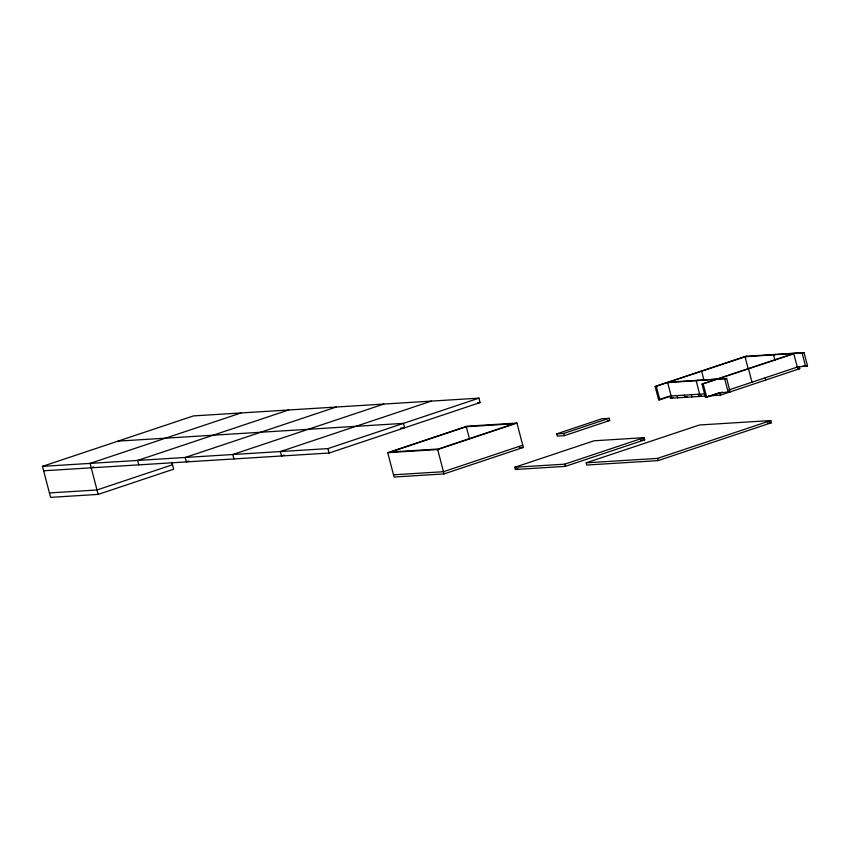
<?xml version="1.0" encoding="UTF-8"?>
<svg xmlns="http://www.w3.org/2000/svg" width="850" height="850" viewBox="0 0 850 850"><rect width="100%" height="100%" fill="white"/><g stroke="black" fill="none" stroke-linecap="round" stroke-linejoin="round"><path stroke-width="1.27" d="M171.859 462.294L173.644 469.179L98.154 494.402L50.575 497.367L42.5 466.353L193.502 415.905L478.933 398.151L480.08 402.581L329.088 453.029L43.658 470.783M241.071 412.951L90.068 463.388L98.154 494.402M91.226 467.819L93.744 466.979M288.639 409.987L137.647 460.434L138.794 464.865M336.217 407.033L185.215 457.47L186.373 461.901L188.891 461.061M172.497 464.748L96.996 489.972L49.428 492.936M383.786 404.069L232.783 454.516L233.941 458.947M431.354 401.115L280.362 451.562L281.509 455.983L284.027 455.143M42.5 466.353L327.93 448.598L478.933 398.151M387.728 452.657L467.001 426.179L516.959 423.066L523.303 447.44L444.029 473.918L394.081 477.031L387.728 452.657L437.686 449.554L516.959 423.066M466.31 426.732L390.809 451.956L438.377 448.991L513.878 423.778L466.31 426.732L469.508 439.036M719.143 392.976L730.118 391.786L726.654 378.494L667.675 382.67L671.139 395.962L659.812 399.744L658.622 399.819L655.159 386.527L745.758 356.256L804.036 352.633L807.5 365.925L796.535 367.126M655.159 386.527L746.948 356.192M698.105 380.269L696.224 380.896L699.678 394.188M775.497 354.408L773.606 355.045L774.871 359.879M722.415 392.084L705.5 397.418L702.036 384.126L792.636 353.855M702.036 384.126L793.826 353.781L797.289 367.072M522.729 445.219L443.456 471.707L393.497 474.81M556.697 433.872L602.002 418.731L609.131 418.296L609.716 420.506L564.411 435.646L557.281 436.082L556.697 433.872L563.837 433.426L609.131 418.296M658.622 399.819L668.695 396.461M748.213 368.9L745.067 356.819L804.036 352.633M705.628 393.816L669.949 396.036L670.523 398.246L673.041 397.407M687.31 396.525L684.803 397.364L684.218 395.144M701.59 395.632L699.072 396.472L698.498 394.262M705.5 397.418L719.344 392.796M728.705 389.991L797.916 366.871M713.341 395.59L715.859 394.751M708.581 395.888L720.481 395.144L799.754 368.656L799.17 366.446M514.813 467.266L594.086 440.778L644.034 437.676L644.608 439.886L565.335 466.374L515.387 469.476L514.813 467.266L564.761 464.164L644.034 437.676M515.387 469.476L517.905 468.637M586.171 462.825L699.412 424.989L770.769 420.559L771.354 422.769L658.102 460.604L586.744 465.046L586.171 462.825L657.528 458.394L770.769 420.559M700.464 371.397L701.654 371.322L703.853 379.78M747.341 368.996L748.521 368.921L751.984 382.213M802.315 366.254L807.5 365.925M797.374 368.804L799.754 368.656M669.566 382.043L726.654 378.494M477.445 402.751L480.08 402.581M727.515 391.946L730.118 391.786M670.523 398.246L706.201 396.036M118.001 441.129L403.431 423.374L404.589 427.805L400.616 428.049M607.336 420.654L609.716 420.506M767.391 423.013L771.354 422.769M519.361 447.684L523.303 447.44M640.666 440.141L644.608 439.886M802.156 353.271L805.609 366.562M765.202 377.793L765.776 380.014M724.763 379.121L728.227 392.413M719.897 392.934L720.481 395.144M703.226 384.051L706.69 397.343M691.358 394.708L691.932 396.918M677.089 395.59L677.662 397.811M656.349 386.453L659.812 399.744M657.528 458.394L658.102 460.604M563.837 433.426L564.411 435.646M564.761 464.164L565.335 466.374M437.686 449.554L444.029 473.918M327.93 448.598L329.088 453.029"/></g></svg>
